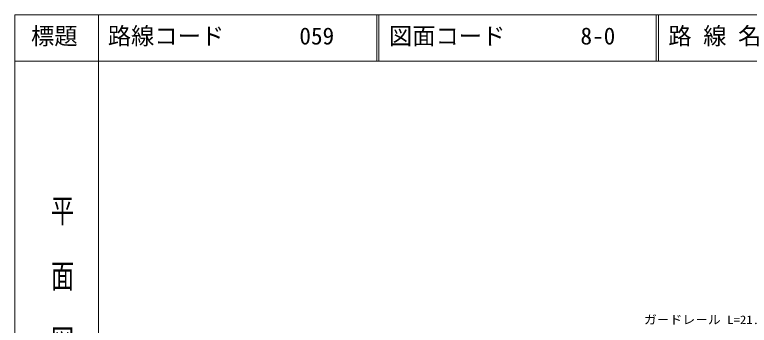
# Model space of a CAD drawing. Units: millimetres, scale not verified. Extents: x 40000 to 680000, y 20000 to 380000.
# Drawn here: x 40000 to 197789, y 313331 to 380000 of the extents above; entities that cross this region are included whole.
import ezdxf
from ezdxf.enums import TextEntityAlignment as Align

# ---------------------------------------------------------------- set-up
doc = ezdxf.new("R2010")
doc.units = ezdxf.units.MM
doc.header["$LTSCALE"] = 1000
for name, color, linetype, lineweight in [('M-STR-HTXT', 7, 'Continuous', 13), ('M-TTL', 2, 'Continuous', 13), ('M-TTL-BAND', 7, 'Continuous', 13), ('M-TTL-LINE', 7, 'Continuous', 13), ('M-TTL-TXT', 7, 'Continuous', 13)]:
    doc.layers.add(name, color=color, linetype=linetype, lineweight=lineweight)
doc.styles.add('@ＭＳ ゴシック', font='')
doc.styles.add('ＭＳ ゴシック', font='')
doc.styles.get('@ＭＳ ゴシック').set_extended_font_data('@MS Gothic')
doc.styles.get('ＭＳ ゴシック').set_extended_font_data('MS Gothic')

msp = doc.modelspace()

# ---------------------------------------------------------------- linework, layer by layer
at = {"layer": 'M-TTL'}
for p, q in [((40000, 380000), (40000, 20000)), ((680000, 380000), (40000, 380000))]:
    msp.add_line(p, q, dxfattribs=at)
at = {"layer": 'M-TTL-BAND'}
msp.add_line((58000, 370000), (58000, 20000), dxfattribs=at)
at = {"layer": 'M-TTL-LINE'}
for p, q in [((58000, 380000), (58000, 370000)), ((117750, 380000), (117750, 370000)), ((118250, 380000), (118250, 370000)), ((177750, 380000), (177750, 370000)), ((178250, 380000), (178250, 370000)), ((40000, 370000), (680000, 370000))]:
    msp.add_line(p, q, dxfattribs=at)

# ---------------------------------------------------------------- texts
at = {"layer": 'M-STR-HTXT', "style": 'ＭＳ ゴシック', "width": 1.1}
msp.add_text('ガ－ドレ－ル L=21.7', height=1833, dxfattribs=at).set_placement((175156, 313050), align=Align.BOTTOM_LEFT)
at = {"layer": 'M-TTL-BAND', "style": '@ＭＳ ゴシック', "width": 1.4}
msp.add_text('平  面  図', height=3666, rotation=270, dxfattribs=at).set_placement((47277, 341475), align=Align.BOTTOM_LEFT)
at = {"layer": 'M-TTL-TXT', "style": 'ＭＳ ゴシック'}
for s, p in [('標題', (43500, 372500)), ('路線コード', (60000, 372500)), ('059', (101142, 372500)), ('図面コード', (120380, 372500)), ('8-0', (161521, 372500)), ('路 線 名', (180380, 372500))]:
    msp.add_text(s, height=3666, dxfattribs=at).set_placement(p, align=Align.BOTTOM_LEFT)

doc.saveas('drawing.dxf')
